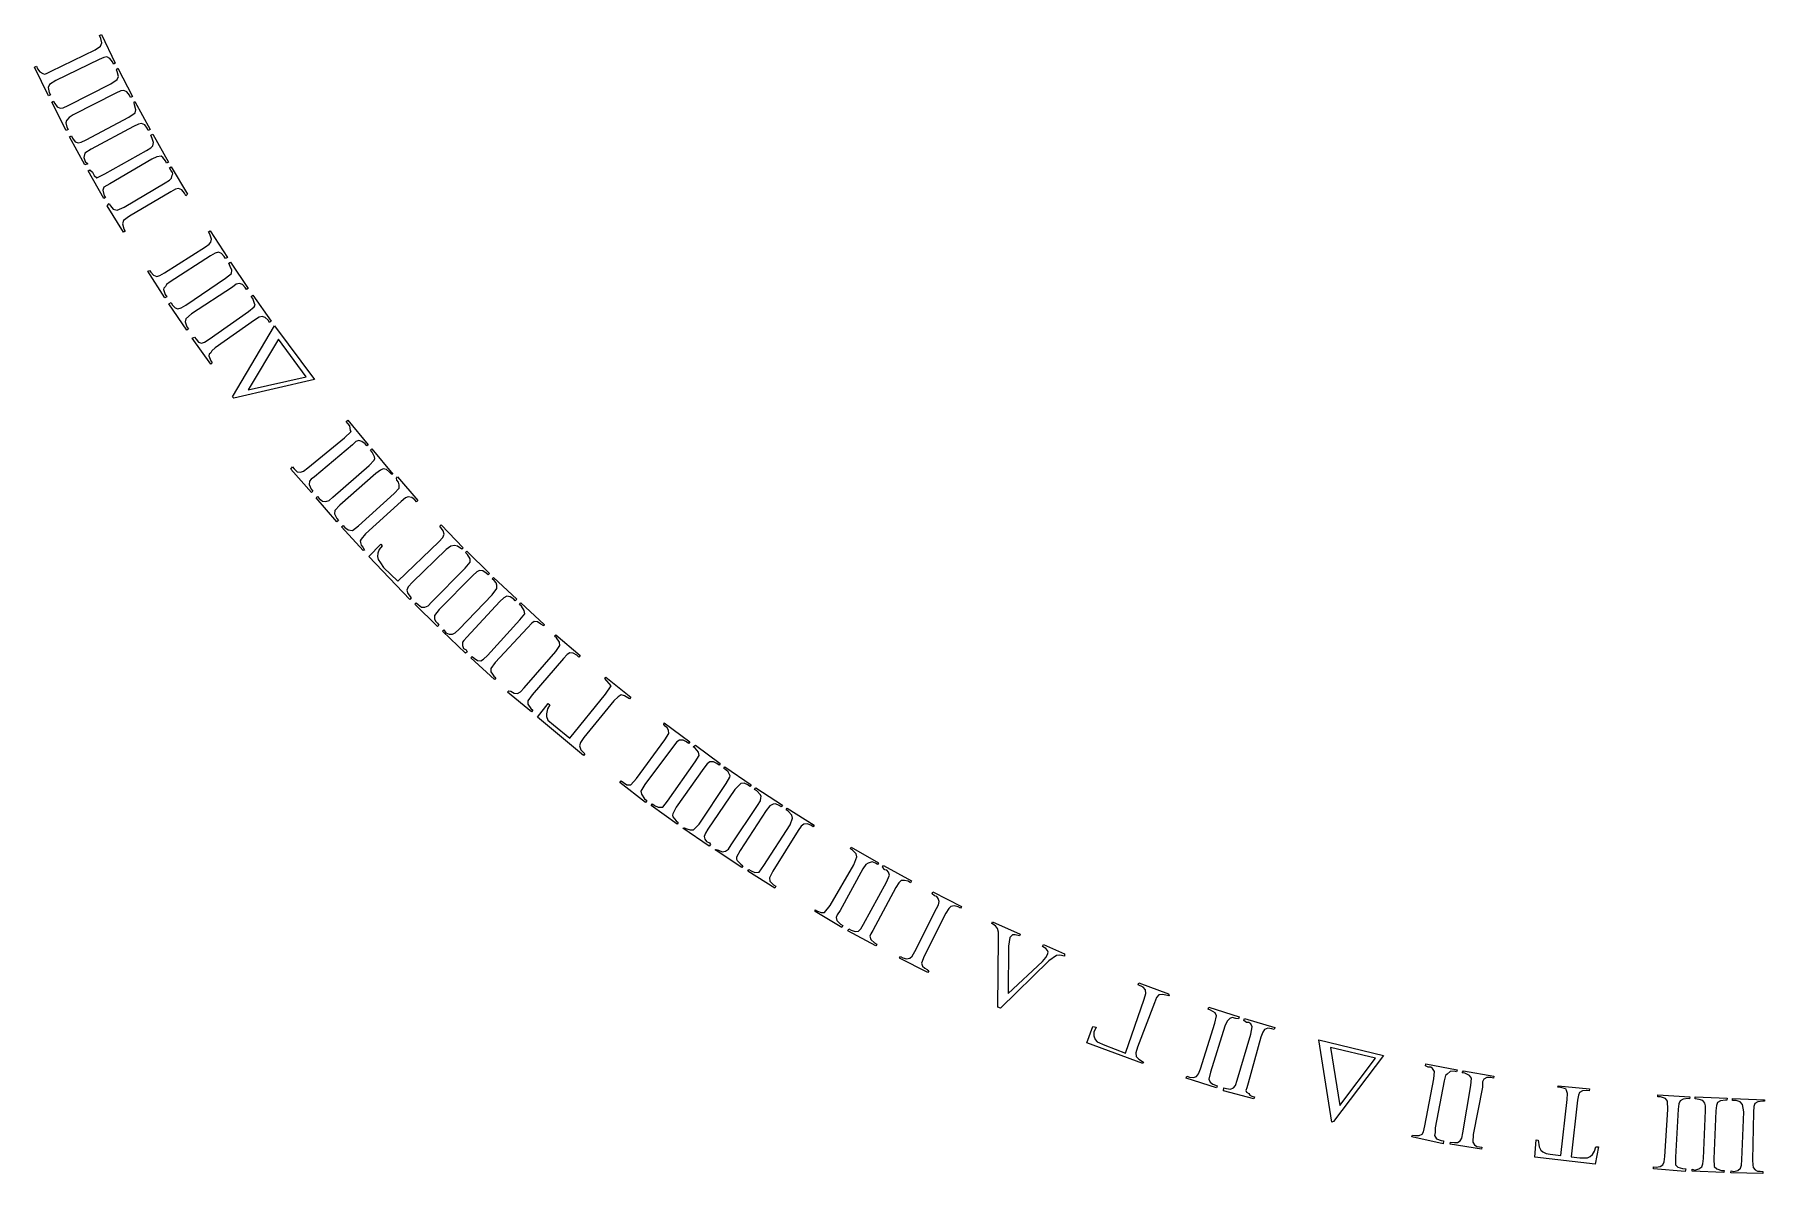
# Model space of a CAD drawing. Extents: x 0 to 660, y 0 to 661.
# Drawn here: x 32.2 to 325.9, y 0.3 to 193.7 of the extents above; entities that cross this region are included whole.
import ezdxf

# ---------------------------------------------------------------- set-up
doc = ezdxf.new("R2010")
doc.units = 0

msp = doc.modelspace()

# ---------------------------------------------------------------- linework, layer by layer
at = {"layer": 'Layer 1'}
for p, q in [((35.0281, 187.51), (42.4973, 191.087)), ((42.4973, 191.087), (43.4332, 191.75)), ((43.2503, 193.545), (43.5596, 193.696)), ((43.4503, 193.033), (43.2503, 193.545)), ((43.4332, 191.75), (43.6213, 192.277)), ((43.6213, 192.277), (43.4503, 193.033)), ((43.5596, 193.696), (45.9313, 188.84)), ((32.2262, 188.16), (32.5355, 188.311)), ((34.5982, 183.304), (32.2262, 188.16)), ((32.5355, 188.311), (32.7355, 187.902)), ((43.1905, 189.482), (35.8118, 185.905)), ((43.996837, 189.786), (43.1905, 189.482)), ((44.5187, 189.91), (43.996837, 189.786)), ((45.027963, 189.645875), (44.5187, 189.91)), ((45.4263, 189.09), (45.027963, 189.645875)), ((45.6223, 188.689), (45.4263, 189.09)), ((45.9313, 188.84), (45.6223, 188.689)), ((46.1539, 187.67), (46.3552, 187.994)), ((46.3552, 187.994), (48.824, 183.187)), ((32.7355, 187.902), (33.130825, 187.352)), ((32.7355, 187.902), (32.7355, 187.902)), ((33.130825, 187.352), (33.6388, 187.09)), ((33.6388, 187.09), (33.935669, 186.998828)), ((33.935669, 186.998828), (34.23445, 187.077625)), ((34.23445, 187.077625), (35.0281, 187.51)), ((34.7284, 185.242), (34.5363, 184.723)), ((35.8118, 185.905), (34.7284, 185.242)), ((37.9497, 181.638), (45.1979, 185.361)), ((45.1979, 185.361), (46.2682, 186.046)), ((46.2573, 187.431), (46.1539, 187.67)), ((46.4454, 186.576), (46.2573, 187.431)), ((46.2682, 186.046), (46.4454, 186.576)), ((34.5363, 184.723), (34.7114, 183.856)), ((34.9072, 183.455), (34.5982, 183.304)), ((34.7114, 183.856), (34.9072, 183.455)), ((35.1353, 182.232), (35.4414, 182.389)), ((37.6041, 177.424), (35.1353, 182.232)), ((35.4414, 182.389), (35.6496, 181.984)), ((46.0139, 183.772), (38.7656, 180.049)), ((46.862825, 184.1455), (46.0139, 183.772)), ((47.3903, 184.228), (46.862825, 184.1455)), ((47.9046, 183.9745), (47.3903, 184.228)), ((48.3139, 183.427), (47.9046, 183.9745)), ((48.5179, 183.029), (48.3139, 183.427)), ((48.824, 183.187), (48.5179, 183.029)), ((49.1198, 182.18), (49.268, 182.343)), ((49.1815, 181.779), (49.1198, 182.18)), ((49.268, 182.343), (51.8329, 177.586)), ((35.6496, 181.984), (36.056013, 181.442)), ((35.6496, 181.984), (35.6496, 181.984)), ((36.056013, 181.442), (36.5693, 181.191)), ((36.5693, 181.191), (37.099937, 181.26675)), ((37.099937, 181.26675), (37.9497, 181.638)), ((38.089875, 179.6315), (37.6957, 179.142)), ((38.7656, 180.049), (38.089875, 179.6315)), ((40.9918, 175.82), (48.252, 179.687)), ((48.252, 179.687), (49.2892, 180.394)), ((49.3865, 180.928), (49.1815, 181.779)), ((49.2892, 180.394), (49.3865, 180.928)), ((37.619838, 179.091875), (37.5139, 178.687)), ((37.5139, 178.687), (37.7063, 177.979)), ((37.9102, 177.581), (37.6041, 177.424)), ((37.6957, 179.142), (37.619838, 179.091875)), ((37.7063, 177.979), (37.9102, 177.581)), ((38.1661, 176.357), (38.4688, 176.52)), ((40.731, 171.6), (38.1661, 176.357)), ((38.4688, 176.52), (38.6852, 176.119)), ((49.0116, 178.115), (41.8396, 174.248)), ((49.852812, 178.505375), (49.0116, 178.115)), ((50.3785, 178.598), (49.852812, 178.505375)), ((50.9192, 178.3555), (50.3785, 178.598)), ((51.3183, 177.816), (50.9192, 178.3555)), ((51.5299, 177.423), (51.3183, 177.816)), ((51.8329, 177.586), (51.5299, 177.423)), ((51.9866, 176.596), (52.2864, 176.765)), ((52.211, 176.071), (51.9866, 176.596)), ((52.2864, 176.765), (54.946, 172.061)), ((38.6852, 176.119), (39.102375, 175.483)), ((38.6852, 176.119), (38.6852, 176.119)), ((39.102375, 175.483), (39.6205, 175.345)), ((39.6205, 175.345), (40.149625, 175.43175)), ((40.149625, 175.43175), (40.9918, 175.82)), ((40.7834, 173.541), (40.6124, 172.808)), ((41.8396, 174.248), (40.7834, 173.541)), ((44.1422, 170.078), (51.2357, 174.004)), ((51.2357, 174.004), (51.966588, 174.495)), ((51.966588, 174.495), (52.2774, 174.815)), ((52.4332, 175.352), (52.211, 176.071)), ((52.2774, 174.815), (52.4332, 175.352)), ((40.6124, 172.808), (40.822, 172.156)), ((41.2458, 171.763), (40.731, 171.6)), ((40.822, 172.156), (41.2458, 171.763)), ((41.3062, 170.558), (41.6059, 170.727)), ((43.966, 165.853), (41.3062, 170.558)), ((41.6059, 170.727), (42.0661, 170.331)), ((52.1144, 172.533), (45.0212, 168.363)), ((52.976575, 172.94), (52.1144, 172.533)), ((53.7024, 173.044), (52.976575, 172.94)), ((54.024412, 172.810875), (53.7024, 173.044)), ((54.4266, 172.28), (54.024412, 172.810875)), ((54.6464, 171.891), (54.4266, 172.28)), ((54.946, 172.061), (54.6464, 171.891)), ((55.1235, 171.067), (55.4196, 171.242)), ((55.3558, 170.674), (55.1235, 171.067)), ((55.612313, 170.271375), (55.3558, 170.674)), ((55.4196, 171.242), (58.1731, 166.592)), ((42.0661, 170.331), (42.337412, 169.778125)), ((42.0661, 170.331), (42.0661, 170.331)), ((42.337412, 169.778125), (42.781, 169.358)), ((42.781, 169.358), (44.1422, 170.078)), ((43.9795, 167.795), (43.8189, 167.266)), ((45.0212, 168.363), (43.9795, 167.795)), ((47.4112, 164.392), (54.4229, 168.544)), ((54.4229, 168.544), (55.148925, 168.975)), ((55.148925, 168.975), (55.4497, 169.292)), ((56.157475, 167.430875), (55.3328, 167.007)), ((55.4497, 169.292), (55.595, 169.832)), ((55.595, 169.832), (55.669014, 170.056234)), ((55.669014, 170.056234), (55.612313, 170.271375)), ((56.679, 167.545), (56.157475, 167.430875)), ((57.2079, 167.322875), (56.679, 167.545)), ((43.8189, 167.266), (44.0459, 166.297)), ((44.2655, 166.023), (43.966, 165.853)), ((44.0459, 166.297), (44.2655, 166.023)), ((44.5661, 164.633), (44.8624, 164.991)), ((47.3193, 160.166), (44.5661, 164.633)), ((44.8624, 164.991), (45.0945, 164.599)), ((45.0945, 164.599), (45.558288, 164.082875)), ((45.0945, 164.599), (45.0945, 164.599)), ((55.3328, 167.007), (48.3211, 162.856)), ((57.6495, 166.8), (57.2079, 167.322875)), ((57.8767, 166.347), (57.6495, 166.8)), ((58.1731, 166.592), (57.8767, 166.347)), ((45.558288, 164.082875), (46.265, 163.863)), ((46.265, 163.863), (47.4112, 164.392)), ((47.2942, 162.107), (47.1442, 161.575)), ((47.1442, 161.575), (47.3881, 160.725)), ((48.3211, 162.856), (47.2942, 162.107)), ((47.6157, 160.341), (47.3193, 160.166)), ((47.3881, 160.725), (47.6157, 160.341)), ((61.728, 160.199), (62.0169, 160.386)), ((61.9757, 159.816), (61.728, 160.199)), ((62.2484, 158.984), (61.9757, 159.816)), ((62.0169, 160.386), (64.9541, 155.849)), ((62.1249, 158.439), (62.2484, 158.984)), ((54.2887, 153.221), (61.2192, 157.65)), ((62.0992, 156.151), (55.2595, 151.722)), ((61.2192, 157.65), (61.848375, 158.1075)), ((61.848375, 158.1075), (62.1249, 158.439)), ((62.90655, 156.607), (62.0992, 156.151)), ((63.4232, 156.742), (62.90655, 156.607)), ((63.96035, 156.541), (63.4232, 156.742)), ((64.4225, 156.037), (63.96035, 156.541)), ((64.6651, 155.662), (64.4225, 156.037)), ((64.9541, 155.849), (64.6651, 155.662)), ((51.4291, 153.531), (51.718, 153.66)), ((54.3663, 148.994), (51.4291, 153.531)), ((51.718, 153.66), (51.9657, 153.335)), ((51.9657, 153.335), (52.424075, 152.836875)), ((51.9657, 153.335), (51.9657, 153.335)), ((52.424075, 152.836875), (52.96, 152.638)), ((52.96, 152.638), (53.480275, 152.767125)), ((53.480275, 152.767125), (54.2887, 153.221)), ((64.6371, 152.315), (65.6695, 153.124)), ((65.1853, 154.876), (65.4705, 155.068)), ((65.4406, 154.322), (65.1853, 154.876)), ((65.7298, 153.672), (65.4406, 154.322)), ((65.4705, 155.068), (68.4974, 150.591)), ((65.6695, 153.124), (65.7298, 153.672)), ((54.185225, 150.6405), (54.1347, 150.396)), ((54.1347, 150.396), (54.4123, 149.556)), ((54.475, 150.933), (54.185225, 150.6405)), ((54.634675, 151.2645), (54.475, 150.933)), ((55.2595, 151.722), (54.634675, 151.2645)), ((57.8868, 147.752), (64.6371, 152.315)), ((65.823, 150.836), (58.8869, 146.272)), ((66.469237, 151.308), (65.823, 150.836)), ((67.0347, 151.453), (66.469237, 151.308)), ((67.5008, 151.263125), (67.0347, 151.453)), ((67.9621, 150.768), (67.5008, 151.263125)), ((68.2121, 150.399), (67.9621, 150.768)), ((68.4974, 150.591), (68.2121, 150.399)), ((54.6549, 149.181), (54.3663, 148.994)), ((54.4123, 149.556), (54.6549, 149.181)), ((55.0214, 148.004), (55.3852, 148.197)), ((58.0482, 143.527), (55.0214, 148.004)), ((55.3852, 148.197), (55.5616, 147.819)), ((55.5616, 147.819), (56.10765, 147.330125)), ((55.5616, 147.819), (55.5616, 147.819)), ((56.10765, 147.330125), (56.5697, 147.142)), ((56.5697, 147.142), (57.087475, 147.28125)), ((57.087475, 147.28125), (57.8868, 147.752)), ((68.5201, 146.669), (69.4829, 147.498)), ((69.0136, 149.24), (69.2946, 149.439)), ((69.2768, 148.868), (69.0136, 149.24)), ((69.5837, 148.048), (69.2768, 148.868)), ((69.2946, 149.439), (72.4166, 145.028)), ((69.4829, 147.498), (69.6503, 147.731)), ((69.6503, 147.731), (69.5837, 148.048)), ((57.9066, 145.463), (57.7889, 144.923)), ((57.7889, 144.923), (58.0834, 144.089)), ((58.8869, 146.272), (57.9066, 145.463)), ((58.0834, 144.089), (58.3334, 143.72)), ((61.869, 141.962), (68.5201, 146.669)), ((69.5517, 145.211), (62.9006, 140.504)), ((65.8428, 132.211), (72.9418, 144.235)), ((70.339562, 145.7), (69.5517, 145.211)), ((70.85, 145.856), (70.339562, 145.7)), ((71.395088, 145.6775), (70.85, 145.856)), ((71.8777, 145.193), (71.395088, 145.6775)), ((72.1356, 144.829), (71.8777, 145.193)), ((72.4166, 145.028), (72.1356, 144.829)), ((72.9418, 144.235), (79.7424, 135.14)), ((58.3334, 143.72), (58.0482, 143.527)), ((58.9988, 142.152), (59.3989, 142.351)), ((62.1209, 137.741), (58.9988, 142.152)), ((59.3989, 142.351), (59.6502, 141.979)), ((59.6502, 141.979), (60.035125, 141.500375)), ((59.6502, 141.979), (59.6502, 141.979)), ((60.035125, 141.500375), (60.5654, 141.324)), ((60.5654, 141.324), (61.079988, 141.474625)), ((61.079988, 141.474625), (61.869, 141.962)), ((73.6467, 141.983), (68.5087, 133.402)), ((78.3613, 135.582), (73.6467, 141.983)), ((61.871962, 139.433375), (61.8317, 139.132)), ((61.8317, 139.132), (62.1439, 138.304)), ((62.1664, 139.674), (61.871962, 139.433375)), ((62.1439, 138.304), (62.4019, 137.94)), ((62.297587, 140.019625), (62.1664, 139.674)), ((62.9006, 140.504), (62.297587, 140.019625)), ((62.4019, 137.94), (62.1209, 137.741)), ((79.7424, 135.14), (66.033, 131.959)), ((68.5087, 133.402), (78.3613, 135.582)), ((78.3613, 135.582), (78.3613, 135.582)), ((79.7424, 135.14), (79.7424, 135.14)), ((66.033, 131.959), (65.8428, 132.211)), ((84.8579, 125.226), (85.9551, 126.302)), ((85.1351, 127.998), (85.3984, 128.22)), ((85.4286, 127.65), (85.1351, 127.998)), ((85.3984, 128.22), (88.8777, 124.03)), ((85.7337, 127.281), (85.4286, 127.65)), ((85.8027, 126.858), (85.7337, 127.281)), ((85.84665, 126.4735), (85.8027, 126.858)), ((85.9551, 126.302), (85.84665, 126.4735)), ((78.623, 120.149), (84.8579, 125.226)), ((86.172, 124.028), (79.7726, 118.632)), ((86.772388, 124.581375), (86.172, 124.028)), ((87.2476, 124.78), (86.772388, 124.581375)), ((87.805537, 124.59225), (87.2476, 124.78)), ((88.3268, 124.205), (87.805537, 124.59225)), ((88.6144, 123.863), (88.3268, 124.205)), ((88.8777, 124.03), (88.6144, 123.863)), ((89.2343, 123.141), (89.4931, 123.368)), ((89.4931, 123.368), (93.0538, 119.069)), ((82.8793, 115.163), (89.0089, 120.532)), ((89.0089, 120.532), (89.881, 121.457)), ((89.5346, 122.798), (89.2343, 123.141)), ((89.9244, 122.014), (89.5346, 122.798)), ((89.881, 121.457), (89.992363, 121.707375)), ((89.992363, 121.707375), (89.9244, 122.014)), ((75.7469, 119.9), (76.0102, 120.321)), ((79.2262, 115.964), (75.7469, 119.9)), ((76.0102, 120.321), (76.3036, 119.972)), ((76.3036, 119.972), (76.820575, 119.48675)), ((76.3036, 119.972), (76.3036, 119.972)), ((76.820575, 119.48675), (77.377, 119.405)), ((77.377, 119.405), (77.877338, 119.59775)), ((77.877338, 119.59775), (78.623, 120.149)), ((78.8825, 117.875), (78.8219, 117.326)), ((79.183588, 118.228375), (78.8825, 117.875)), ((79.7726, 118.632), (79.183588, 118.228375)), ((90.1858, 119.189), (84.0562, 113.82)), ((90.928588, 119.756625), (90.1858, 119.189)), ((91.4103, 119.965), (90.928588, 119.756625)), ((91.970863, 119.843625), (91.4103, 119.965)), ((92.5009, 119.411), (91.970863, 119.843625)), ((92.7951, 119.076), (92.5009, 119.411)), ((93.0538, 119.069), (92.7951, 119.076)), ((93.6518, 118.373), (93.8132, 118.605)), ((93.7301, 118.036), (93.6518, 118.373)), ((93.994412, 117.676875), (93.7301, 118.036)), ((93.8132, 118.605), (97.3184, 114.611)), ((94.1355, 117.26), (93.994412, 117.676875)), ((78.8219, 117.326), (79.2021, 116.528)), ((79.2021, 116.528), (79.4895, 116.186)), ((79.4895, 116.186), (79.2262, 115.964)), ((80.0049, 115.057), (80.2639, 115.284)), ((83.5659, 110.992), (80.0049, 115.057)), ((80.2639, 115.284), (80.5642, 114.941)), ((80.5642, 114.941), (81.0898, 114.47375)), ((80.5642, 114.941), (80.5642, 114.941)), ((81.6487, 114.395), (82.2298, 114.5975)), ((82.2298, 114.5975), (82.8793, 115.163)), ((87.228, 110.271), (93.2496, 115.76)), ((93.2496, 115.76), (94.1032, 116.702)), ((94.1032, 116.702), (94.1355, 117.26)), ((95.174475, 115.022625), (94.453, 114.44)), ((95.6618, 115.24), (95.174475, 115.022625)), ((96.283613, 115.091125), (95.6618, 115.24)), ((96.7633, 114.709), (96.283613, 115.091125)), ((97.0641, 114.379), (96.7633, 114.709)), ((97.3184, 114.611), (97.0641, 114.379)), ((81.0898, 114.47375), (81.6487, 114.395)), ((83.1841, 112.896), (83.1346, 112.345)), ((83.1346, 112.345), (83.5304, 111.554)), ((84.0562, 113.82), (83.1841, 112.896)), ((94.453, 114.44), (88.431, 108.951)), ((83.5304, 111.554), (83.8247, 111.218)), ((83.8247, 111.218), (83.5659, 110.992)), ((84.3562, 110.107), (84.6105, 110.339)), ((87.9971, 106.113), (84.3562, 110.107)), ((84.6105, 110.339), (84.9176, 110.002)), ((84.9176, 110.002), (85.4777, 109.58575)), ((84.9176, 110.002), (84.9176, 110.002)), ((85.4777, 109.58575), (86.2223, 109.477)), ((86.2223, 109.477), (87.228, 110.271)), ((88.431, 108.951), (87.6563, 108.009)), ((101.01, 110.216), (101.258, 110.454)), ((101.5895, 109.452375), (101.01, 110.216)), ((101.258, 110.454), (105.012, 106.554)), ((101.53175, 108.325125), (101.77, 108.889)), ((101.77, 108.889), (101.5895, 109.452375)), ((87.6563, 108.009), (87.5233, 107.720375)), ((87.5233, 107.720375), (87.5391, 107.458)), ((87.5391, 107.458), (87.697338, 106.986625)), ((87.697338, 106.986625), (87.9506, 106.675)), ((87.9506, 106.675), (88.2514, 106.178)), ((88.2514, 106.178), (87.9971, 106.113)), ((88.9634, 105.098), (90.9983, 107.176)), ((90.749263, 106.274625), (90.4824, 105.647)), ((91.2499, 106.915), (90.749263, 106.274625)), ((90.9983, 107.176), (91.2499, 106.915)), ((91.2499, 106.915), (91.2499, 106.915)), ((93.9177, 100.884), (100.854, 107.561)), ((102.092, 106.274), (96.3823, 100.713)), ((100.854, 107.561), (101.53175, 108.325125)), ((102.8885, 106.83225), (102.092, 106.274)), ((103.505, 106.948), (102.8885, 106.83225)), ((104.0235, 106.8295), (103.505, 106.948)), ((104.764, 106.315), (104.0235, 106.8295)), ((105.012, 106.554), (104.764, 106.315)), ((105.382, 105.739), (105.623, 105.984)), ((105.706, 105.419), (105.382, 105.739)), ((105.623, 105.984), (109.475, 102.194)), ((95.9248, 97.8067), (88.9634, 105.098)), ((90.4824, 105.647), (90.43035, 105.065625)), ((90.43035, 105.065625), (90.5736, 104.566)), ((90.5736, 104.566), (90.970187, 104.0275)), ((90.970187, 104.0275), (91.4663, 103.228)), ((91.4663, 103.228), (93.9177, 100.884)), ((99.6361, 97.3117), (105.35, 103.121)), ((105.35, 103.121), (106.151, 104.107)), ((106.153, 104.666), (105.706, 105.419)), ((106.151, 104.107), (106.153, 104.666)), ((95.646637, 99.94835), (95.4023, 99.3823)), ((96.3823, 100.713), (95.646637, 99.94835)), ((106.624, 101.868), (100.909, 96.0592)), ((107.312375, 102.48875), (106.624, 101.868)), ((107.787, 102.733), (107.312375, 102.48875)), ((108.35525, 102.6535), (107.787, 102.733)), ((108.916, 102.262), (108.35525, 102.6535)), ((109.234, 101.949), (108.916, 102.262)), ((109.475, 102.194), (109.234, 101.949)), ((109.911, 101.295), (110.148, 101.545)), ((110.243, 100.982), (109.911, 101.295)), ((110.148, 101.545), (114.075, 97.8327)), ((110.5785, 100.598125), (110.243, 100.982)), ((110.704, 100.239), (110.5785, 100.598125)), ((110.713, 99.6795), (110.704, 100.239)), ((95.4023, 99.3823), (95.5871, 98.814763)), ((95.5871, 98.814763), (96.1727, 98.0454)), ((96.1727, 98.0454), (95.9248, 97.8067)), ((96.7776, 96.9923), (97.0189, 97.2376)), ((100.63, 93.2022), (96.7776, 96.9923)), ((97.0189, 97.2376), (97.3438, 96.918)), ((97.3438, 96.918), (97.89945, 96.473112)), ((97.3438, 96.918), (97.3438, 96.918)), ((99.033112, 96.6928), (99.6361, 97.3117)), ((104.334, 92.7561), (109.932, 98.5558)), ((111.23, 97.4501), (105.632, 91.3697)), ((109.932, 98.5558), (110.713, 99.6795)), ((111.9065, 98.084337), (111.23, 97.4501)), ((112.376, 98.3378), (111.9065, 98.084337)), ((112.954625, 98.261063), (112.376, 98.3378)), ((113.585, 97.8202), (112.954625, 98.261063)), ((113.838, 97.5826), (113.585, 97.8202)), ((114.075, 97.8327), (113.838, 97.5826)), ((114.535, 96.9373), (114.766, 97.1921)), ((114.872, 96.6307), (114.535, 96.9373)), ((114.766, 97.1921), (118.766, 93.5578)), ((97.89945, 96.473112), (98.4656, 96.4537)), ((98.4656, 96.4537), (99.033112, 96.6928)), ((100.108, 95.0725), (100.1, 94.5201)), ((100.1, 94.5201), (100.293875, 94.107062)), ((100.909, 96.0592), (100.108, 95.0725)), ((100.293875, 94.107062), (100.658, 93.7607)), ((109.128, 88.2889), (114.607, 94.3201)), ((114.607, 94.3201), (115.461, 95.3376)), ((115.348, 95.8964), (114.872, 96.6307)), ((115.461, 95.3376), (115.348, 95.8964)), ((117.058, 94.0293), (116.66525, 93.74935)), ((117.628375, 93.9726), (117.058, 94.0293)), ((100.871, 93.4477), (100.63, 93.2022)), ((100.658, 93.7607), (100.871, 93.4477)), ((101.483, 92.3799), (101.719, 92.6302)), ((105.41, 88.6672), (101.483, 92.3799)), ((101.719, 92.6302), (102.05, 92.1026)), ((102.05, 92.1026), (102.61325, 91.914375)), ((102.05, 92.1026), (102.05, 92.1026)), ((102.61325, 91.914375), (103.181, 91.8748)), ((103.181, 91.8748), (103.65625, 92.12345)), ((103.65625, 92.12345), (104.334, 92.7561)), ((105.632, 91.3697), (105.107625, 90.834613)), ((115.929, 92.981), (110.45, 87.0879)), ((116.66525, 93.74935), (115.929, 92.981)), ((118.204, 93.6036), (117.628375, 93.9726)), ((118.692, 93.3033), (118.204, 93.6036)), ((118.766, 93.5578), (118.692, 93.3033)), ((120.512, 91.5515), (120.737, 91.8121)), ((120.857, 91.2535), (120.512, 91.5515)), ((120.737, 91.8121), (124.827, 88.2796)), ((121.352, 90.5315), (120.857, 91.2535)), ((105.107625, 90.834613), (104.851, 90.5267)), ((104.851, 90.5267), (104.853, 89.9743)), ((104.853, 89.9743), (105.062, 89.450713)), ((105.062, 89.450713), (105.481, 89.2242)), ((105.646, 88.9173), (105.41, 88.6672)), ((105.481, 89.2242), (105.646, 88.9173)), ((106.285, 87.8563), (106.516, 88.1111)), ((106.516, 88.1111), (106.853, 87.8044)), ((108.463, 87.643012), (109.128, 88.2889)), ((115.325, 82.77), (120.729, 88.9369)), ((120.729, 88.9369), (121.386, 89.9735)), ((121.386, 89.9735), (121.352, 90.5315)), ((122.649375, 88.433675), (122.002, 87.7695)), ((123.107, 88.7077), (122.649375, 88.433675)), ((123.6795, 88.665587), (123.107, 88.7077)), ((124.264, 88.3111), (123.6795, 88.665587)), ((124.602, 88.0193), (124.264, 88.3111)), ((124.827, 88.2796), (124.602, 88.0193)), ((110.285, 84.2223), (106.285, 87.8563)), ((106.853, 87.8044), (107.42375, 87.4401)), ((106.853, 87.8044), (106.853, 87.8044)), ((107.42375, 87.4401), (107.993, 87.3851)), ((107.993, 87.3851), (108.463, 87.643012)), ((110.45, 87.0879), (109.689, 86.0704)), ((109.689, 86.0704), (109.702, 85.5179)), ((109.702, 85.5179), (109.978125, 85.112475)), ((122.002, 87.7695), (116.677, 81.6026)), ((109.978125, 85.112475), (110.186, 84.7771)), ((110.186, 84.7771), (110.516, 84.477)), ((110.516, 84.477), (110.285, 84.2223)), ((112.493, 82.0775), (112.768, 82.3024)), ((112.768, 82.3024), (113.063, 82.2284)), ((114.725125, 82.107412), (115.325, 82.77)), ((129.019, 84.3519), (129.237, 84.6183)), ((130.133, 83.125), (129.019, 84.3519)), ((129.18, 81.6973), (130.133, 83.125)), ((129.237, 84.6183), (133.429, 81.1928)), ((116.583, 78.7335), (112.493, 82.0775)), ((113.063, 82.2284), (113.6425, 81.878388)), ((113.063, 82.2284), (113.063, 82.2284)), ((113.6425, 81.878388), (114.213, 81.8376)), ((114.213, 81.8376), (114.725125, 82.107412)), ((116.677, 81.6026), (115.941, 80.5662)), ((115.941, 80.5662), (115.968, 80.0141)), ((115.968, 80.0141), (116.47, 79.2859)), ((117.611, 77.8299), (119.441, 80.1424)), ((119.722, 79.913), (119.301, 79.195525)), ((119.441, 80.1424), (119.722, 79.913)), ((119.722, 79.913), (119.722, 79.913)), ((123.089, 74.2427), (129.18, 81.6973)), ((130.563, 80.5673), (125.49, 74.3586)), ((131.30125, 81.246588), (130.563, 80.5673)), ((131.816, 81.5859), (131.30125, 81.246588)), ((132.3965, 81.447612), (131.816, 81.5859)), ((133.211, 80.9263), (132.3965, 81.447612)), ((133.429, 81.1928), (133.211, 80.9263)), ((116.47, 79.2859), (116.808, 78.9941)), ((116.808, 78.9941), (116.583, 78.7335)), ((125.448, 71.3117), (117.611, 77.8299)), ((119.301, 79.195525), (119.111, 78.384)), ((119.111, 78.384), (119.1315, 77.917075)), ((119.1315, 77.917075), (119.356, 77.2886)), ((119.356, 77.2886), (120.351, 76.4792)), ((120.351, 76.4792), (123.089, 74.2427)), ((139.038, 76.5554), (139.124, 76.8317)), ((139.285, 76.2837), (139.038, 76.5554)), ((139.124, 76.8317), (143.465, 73.613)), ((124.908125, 73.518425), (124.741, 72.9283)), ((125.49, 74.3586), (124.908125, 73.518425)), ((134.399, 67.4125), (139.252, 73.9583)), ((139.252, 73.9583), (139.908, 75.0465)), ((139.6245, 75.979875), (139.285, 76.2837)), ((139.832, 75.6003), (139.6245, 75.979875)), ((139.908, 75.0465), (139.832, 75.6003)), ((141.282375, 73.604825), (140.686, 72.8944)), ((141.719, 73.9122), (141.282375, 73.604825)), ((142.32025, 73.912663), (141.719, 73.9122)), ((142.902, 73.6027), (142.32025, 73.912663)), ((143.261, 73.3368), (142.902, 73.6027)), ((143.465, 73.613), (143.261, 73.3368)), ((124.741, 72.9283), (124.99225, 72.286037)), ((124.99225, 72.286037), (125.665, 71.5948)), ((125.665, 71.5948), (125.448, 71.3117)), ((140.686, 72.8944), (135.833, 66.3489)), ((144.022, 72.7838), (144.433, 73.0643)), ((144.393, 72.5197), (144.022, 72.7838)), ((144.954, 71.8474), (144.393, 72.5197)), ((144.406, 70.1938), (145.04, 71.295)), ((144.433, 73.0643), (148.626, 69.9329)), ((145.04, 71.295), (144.954, 71.8474)), ((139.684, 63.553), (144.406, 70.1938)), ((145.861, 69.159), (141.14, 62.518)), ((146.443125, 69.88105), (145.861, 69.159)), ((146.873, 70.1972), (146.443125, 69.88105)), ((147.466375, 70.208862), (146.873, 70.1972)), ((148.062, 69.911), (147.466375, 70.208862)), ((148.426, 69.6522), (148.062, 69.911)), ((148.626, 69.9329), (148.426, 69.6522)), ((149.22, 69.0997), (149.414, 69.3842)), ((149.597, 68.8431), (149.22, 69.0997)), ((149.414, 69.3842), (153.88, 66.3412)), ((149.97775, 68.552025), (149.597, 68.8431)), ((149.656, 66.5179), (150.268, 67.6313)), ((150.171, 68.1819), (149.97775, 68.552025)), ((150.3425, 67.8199), (150.171, 68.1819)), ((150.268, 67.6313), (150.3425, 67.8199)), ((131.612, 66.6994), (131.817, 66.9759)), ((135.954, 63.2974), (131.612, 66.6994)), ((131.817, 66.9759), (132.183, 66.7045)), ((132.183, 66.7045), (132.797625, 66.339225)), ((132.183, 66.7045), (132.183, 66.7045)), ((132.797625, 66.339225), (133.44, 66.2978)), ((133.44, 66.2978), (134.399, 67.4125)), ((135.833, 66.3489), (135.177, 65.2606)), ((135.177, 65.2606), (135.245, 64.7122)), ((135.245, 64.7122), (135.8, 63.9589)), ((145.068, 59.6647), (149.656, 66.5179)), ((151.132, 65.5123), (146.544, 58.7784)), ((152.123, 66.5703), (151.132, 65.5123)), ((152.696, 66.593738), (152.123, 66.5703)), ((153.317, 66.3081), (152.696, 66.593738)), ((153.686, 66.0568), (153.317, 66.3081)), ((153.88, 66.3412), (153.686, 66.0568)), ((154.476, 65.53), (154.664, 65.8181)), ((154.858, 65.2808), (154.476, 65.53)), ((154.664, 65.8181), (159.19, 62.8651)), ((155.445, 64.6312), (154.858, 65.2808)), ((155.59025, 64.3427), (155.445, 64.6312)), ((135.8, 63.9589), (136.159, 63.6811)), ((136.159, 63.6811), (135.954, 63.2974)), ((136.912, 62.7847), (137.112, 63.0651)), ((141.317, 59.6531), (136.912, 62.7847)), ((137.112, 63.0651), (137.483, 62.8011)), ((137.483, 62.8011), (138.119375, 62.507112)), ((137.483, 62.8011), (137.483, 62.8011)), ((138.119375, 62.507112), (138.872, 62.5204)), ((138.872, 62.5204), (139.684, 63.553)), ((141.14, 62.518), (140.61, 61.417)), ((150.511, 56.1331), (154.964, 62.8265)), ((156.459, 61.9814), (152.007, 55.1573)), ((154.964, 62.8265), (155.461125, 63.594175)), ((155.461125, 63.594175), (155.554, 64.083)), ((155.554, 64.083), (155.59025, 64.3427)), ((157.038125, 62.726125), (156.459, 61.9814)), ((157.639, 63.0591), (157.038125, 62.726125)), ((158.02775, 63.093875), (157.639, 63.0591)), ((158.628, 62.8207), (158.02775, 63.093875)), ((159.002, 62.5767), (158.628, 62.8207)), ((159.19, 62.8651), (159.002, 62.5767)), ((159.801, 62.0671), (159.983, 62.359)), ((160.187, 61.8258), (159.801, 62.0671)), ((159.983, 62.359), (164.567, 59.497)), ((160.787, 61.1882), (160.187, 61.8258)), ((140.61, 61.417), (140.508875, 61.1586)), ((140.508875, 61.1586), (140.584, 60.8702)), ((140.584, 60.8702), (141.152, 60.1923)), ((141.152, 60.1923), (141.516, 59.9335)), ((141.516, 59.9335), (141.317, 59.6531)), ((142.312, 58.9601), (142.506, 59.035)), ((146.778, 55.9174), (142.312, 58.9601)), ((142.506, 59.035), (142.952, 58.8524)), ((142.952, 58.8524), (143.50675, 58.680875)), ((142.952, 58.8524), (142.952, 58.8524)), ((144.069, 58.6619), (145.068, 59.6647)), ((146.544, 58.7784), (146.121, 58.0865)), ((156.024, 52.5932), (160.523, 59.5049)), ((160.523, 59.5049), (160.907, 60.6418)), ((160.907, 60.6418), (160.787, 61.1882)), ((162.39175, 59.314425), (161.854, 58.559)), ((162.802, 59.6557), (162.39175, 59.314425)), ((163.373625, 59.674288), (162.802, 59.6557)), ((164.006, 59.4414), (163.373625, 59.674288)), ((164.385, 59.2049), (164.006, 59.4414)), ((164.567, 59.497), (164.385, 59.2049)), ((143.50675, 58.680875), (144.069, 58.6619)), ((146.121, 58.0865), (145.932, 57.5242)), ((145.932, 57.5242), (146.022, 57.1194)), ((146.022, 57.1194), (146.30025, 56.6963)), ((146.30025, 56.6963), (146.82, 56.4532)), ((146.972, 56.2019), (146.778, 55.9174)), ((146.82, 56.4532), (146.972, 56.2019)), ((150.016, 55.389862), (150.511, 56.1331)), ((161.854, 58.559), (157.539, 51.6473)), ((147.772, 55.2546), (147.96, 55.3573)), ((152.298, 52.3016), (147.772, 55.2546)), ((147.96, 55.3573), (148.342, 55.2462)), ((148.342, 55.2462), (148.963, 54.944537)), ((148.342, 55.2462), (148.342, 55.2462)), ((148.963, 54.944537), (149.533, 55.0604)), ((149.533, 55.0604), (150.016, 55.389862)), ((152.007, 55.1573), (151.417, 54.0317)), ((151.417, 54.0317), (151.417125, 53.689087)), ((151.417125, 53.689087), (151.517, 53.4883)), ((151.517, 53.4883), (152.112, 52.8337)), ((170.765, 55.4547), (170.837, 55.7539)), ((171.063, 55.229), (170.765, 55.4547)), ((170.837, 55.7539), (175.532, 53.0774)), ((171.688, 54.6159), (171.063, 55.229)), ((171.307, 52.7326), (171.829, 54.0749)), ((171.829, 54.0749), (171.688, 54.6159)), ((173.762, 53.0131), (173.366, 52.789)), ((174.406625, 53.215412), (173.762, 53.0131)), ((174.974, 52.9996), (174.406625, 53.215412)), ((175.362, 52.7784), (174.974, 52.9996)), ((175.532, 53.0774), (175.362, 52.7784)), ((152.112, 52.8337), (152.486, 52.5898)), ((152.486, 52.5898), (152.298, 52.3016)), ((153.303, 51.66), (153.485, 51.9521)), ((157.887, 48.798), (153.303, 51.66)), ((153.485, 51.9521), (153.872, 51.7106)), ((153.872, 51.7106), (154.523125, 51.453812)), ((153.872, 51.7106), (153.872, 51.7106)), ((154.523125, 51.453812), (155.268, 51.5013)), ((155.268, 51.5013), (156.024, 52.5932)), ((157.539, 51.6473), (156.971, 50.5101)), ((156.971, 50.5101), (157.083, 49.9688)), ((157.083, 49.9688), (157.69, 49.3264)), ((167.272, 45.8371), (171.307, 52.7326)), ((172.859, 52.0315), (169, 44.9528)), ((173.366, 52.789), (172.859, 52.0315)), ((176.186, 52.3191), (176.351, 52.6215)), ((176.587, 51.8966), (176.186, 52.3191)), ((176.351, 52.6215), (181.098, 50.0395)), ((176.94225, 51.819063), (176.587, 51.8966)), ((176.877, 49.7939), (177.376, 50.9628)), ((177.224, 51.501), (176.94225, 51.819063)), ((177.376, 50.9628), (177.224, 51.501)), ((179.327, 50.0924), (178.937875, 49.655925)), ((179.89475, 50.086862), (179.327, 50.0924)), ((180.542, 49.9506), (179.89475, 50.086862)), ((180.934, 49.6873), (180.542, 49.9506)), ((181.098, 50.0395), (180.934, 49.6873)), ((157.69, 49.3264), (158.069, 49.0899)), ((158.069, 49.0899), (157.887, 48.798)), ((172.985, 42.6356), (176.877, 49.7939)), ((178.446, 48.8644), (174.553, 41.5752)), ((178.937875, 49.655925), (178.446, 48.8644)), ((184.593, 47.8177), (184.748, 48.1249)), ((185, 47.486), (184.593, 47.8177)), ((184.748, 48.1249), (189.571, 45.6871)), ((185.399, 47.3505), (185, 47.486)), ((185.654, 47.0311), (185.399, 47.3505)), ((185.822, 46.498), (185.654, 47.0311)), ((164.772, 44.7959), (164.761, 45.0949)), ((164.761, 45.0949), (165.157, 44.8692)), ((169.286, 42.1197), (164.772, 44.7959)), ((165.157, 44.8692), (165.793125, 44.628863)), ((165.157, 44.8692), (165.157, 44.8692)), ((165.793125, 44.628863), (166.361, 44.6364)), ((166.361, 44.6364), (167.272, 45.8371)), ((168.478125, 44.246875), (168.302, 43.7937)), ((169, 44.9528), (168.478125, 44.246875)), ((181.684, 38.0422), (185.36, 45.3143)), ((186.954, 44.5089), (183.278, 37.2365)), ((185.36, 45.3143), (185.6915, 45.95565)), ((185.6915, 45.95565), (185.822, 46.498)), ((187.421125, 45.30965), (186.954, 44.5089)), ((187.799, 45.6865), (187.421125, 45.30965)), ((188.36425, 45.783888), (187.799, 45.6865)), ((189.018, 45.5812), (188.36425, 45.783888)), ((189.416, 45.3799), (189.018, 45.5812)), ((189.571, 45.6871), (189.416, 45.3799)), ((168.302, 43.7937), (168.435, 43.2574)), ((168.435, 43.2574), (169.068, 42.6396)), ((169.068, 42.6396), (169.456, 42.4187)), ((169.456, 42.4187), (169.286, 42.1197)), ((170.325, 41.541), (170.489, 41.8435)), ((175.072, 38.959), (170.325, 41.541)), ((170.489, 41.8435), (170.889, 41.6254)), ((170.889, 41.6254), (171.530375, 41.406788)), ((170.889, 41.6254), (170.889, 41.6254)), ((171.530375, 41.406788), (172.096, 41.4884)), ((172.096, 41.4884), (172.491375, 41.850387)), ((172.491375, 41.850387), (172.985, 42.6356)), ((174.553, 41.5752), (174.19975, 41.043275)), ((194.725, 42.7481), (194.865, 43.0621)), ((195.35525, 42.356262), (194.725, 42.7481)), ((194.865, 43.0621), (199.563, 40.9669)), ((195.687, 41.9369), (195.35525, 42.356262)), ((195.8845, 41.312925), (195.687, 41.9369)), ((195.857, 40.3078), (195.8845, 41.312925)), ((174.19975, 41.043275), (174.055, 40.6132)), ((174.055, 40.6132), (174.199, 40.0798)), ((174.199, 40.0798), (174.844, 39.4747)), ((174.844, 39.4747), (175.236, 39.2614)), ((175.236, 39.2614), (175.072, 38.959)), ((195.743, 28.5439), (195.857, 40.3078)), ((197.604, 38.9484), (197.522, 30.8876)), ((197.792, 40.4224), (197.604, 38.9484)), ((198.261, 40.8449), (197.792, 40.4224)), ((198.71375, 40.846663), (198.261, 40.8449)), ((199.423, 40.6526), (198.71375, 40.846663)), ((199.563, 40.9669), (199.423, 40.6526)), ((199.563, 40.9669), (199.563, 40.9669)), ((203.373, 38.8526), (203.513, 39.205)), ((203.93425, 38.527575), (203.373, 38.8526)), ((203.513, 39.205), (207.064, 37.621)), ((204.218, 38.2033), (203.93425, 38.527575)), ((204.286375, 37.87845), (204.218, 38.2033)), ((179.058, 36.8682), (179.213, 37.1754)), ((183.881, 34.4301), (179.058, 36.8682)), ((179.213, 37.1754), (179.62, 36.9698)), ((179.62, 36.9698), (180.267, 36.77035)), ((179.62, 36.9698), (179.62, 36.9698)), ((180.267, 36.77035), (180.83, 36.8688)), ((180.83, 36.8688), (181.214625, 37.242537)), ((181.214625, 37.242537), (181.684, 38.0422)), ((183.278, 37.2365), (182.815, 36.0531)), ((182.815, 36.0531), (182.975, 35.5242)), ((182.975, 35.5242), (183.3465, 35.185763)), ((204.449, 36.4147), (196.215, 28.4037)), ((197.522, 30.8876), (203.351, 36.3436)), ((203.351, 36.3436), (203.93125, 37.0185)), ((203.93125, 37.0185), (204.204, 37.5323)), ((204.204, 37.5323), (204.286375, 37.87845)), ((205.732, 37.3291), (204.449, 36.4147)), ((206.298875, 37.400775), (205.732, 37.3291)), ((207.105, 37.2545), (206.298875, 37.400775)), ((207.064, 37.621), (207.105, 37.2545)), ((183.3465, 35.185763), (183.793, 34.9389)), ((183.793, 34.9389), (184.036, 34.7373)), ((184.036, 34.7373), (183.881, 34.4301)), ((219.574, 32.3727), (219.694, 32.6955)), ((220.4285, 31.937387), (219.574, 32.3727)), ((219.694, 32.6955), (224.77, 30.8151)), ((217.437, 20.7313), (220.588, 29.9142)), ((220.836, 31.5086), (220.4285, 31.937387)), ((220.588, 29.9142), (220.8665, 30.897137)), ((220.8665, 30.897137), (220.836, 31.5086)), ((222.707125, 30.22075), (222.379, 29.2938)), ((223.117, 30.6638), (222.707125, 30.22075)), ((223.733375, 30.721338), (223.117, 30.6638)), ((224.829, 30.4923), (223.733375, 30.721338)), ((224.77, 30.8151), (224.829, 30.4923)), ((196.215, 28.4037), (195.743, 28.5439)), ((222.379, 29.2938), (219.478, 21.7748)), ((231.464, 28.214), (231.568, 28.5421)), ((231.899, 28.0764), (231.464, 28.214)), ((231.568, 28.5421), (236.72, 26.9091)), ((232.638, 27.6078), (231.899, 28.0764)), ((232.622, 25.8661), (232.889, 27.1083)), ((232.889, 27.1083), (232.638, 27.6078)), ((235.159, 26.6244), (234.681625, 26.191763)), ((235.536125, 26.80185), (235.159, 26.6244)), ((236.19, 26.6421), (235.536125, 26.80185)), ((236.616, 26.581), (236.19, 26.6421)), ((236.72, 26.9091), (236.616, 26.581)), ((237.525, 26.3029), (237.622, 26.6329)), ((237.622, 26.6329), (242.806, 25.1038)), ((210.899, 22.5022), (211.88, 25.2835)), ((211.88, 25.2835), (212.439, 25.1575)), ((212.439, 25.1575), (212.075, 24.3062)), ((212.075, 24.3062), (212.08, 23.6817)), ((212.08, 23.6817), (212.2855, 23.061675)), ((212.439, 25.1575), (212.439, 25.1575)), ((230.16, 18.0987), (232.622, 25.8661)), ((234.325, 25.3263), (231.863, 17.559)), ((234.681625, 26.191763), (234.325, 25.3263)), ((236.425, 16.163), (238.73, 23.9786)), ((237.962, 25.9833), (237.525, 26.3029)), ((238.363125, 25.97345), (237.962, 25.9833)), ((238.711, 25.7203), (238.363125, 25.97345)), ((238.972, 25.2261), (238.711, 25.7203)), ((238.73, 23.9786), (238.972, 25.2261)), ((240.758625, 24.345188), (240.443, 23.4732)), ((241.063, 24.7839), (240.758625, 24.345188)), ((241.601, 24.981612), (241.063, 24.7839)), ((242.28, 24.9001), (241.601, 24.981612)), ((242.708, 24.7739), (242.28, 24.9001)), ((242.28, 24.9001), (242.28, 24.9001)), ((242.806, 25.1038), (242.708, 24.7739)), ((220.389, 18.9872), (210.899, 22.5022)), ((212.2855, 23.061675), (212.632, 22.6839)), ((212.632, 22.6839), (213.93, 22.1138)), ((213.93, 22.1138), (217.437, 20.7313)), ((219.478, 21.7748), (219.200375, 20.791488)), ((219.200375, 20.791488), (219.234, 20.1789)), ((240.443, 23.4732), (238.257, 15.6577)), ((252.446, 9.02882), (250.269, 23.03)), ((250.269, 23.03), (261.266, 20.3879)), ((259.87, 19.9103), (252.245, 21.742)), ((252.245, 21.742), (253.828, 11.8538)), ((219.234, 20.1789), (219.717, 19.74165)), ((219.717, 19.74165), (220.509, 19.2576)), ((220.509, 19.2576), (220.389, 18.9872)), ((229.8555, 17.234025), (230.16, 18.0987)), ((261.266, 20.3879), (252.754, 9.16455)), ((253.828, 11.8538), (259.87, 19.9103)), ((268.354, 18.5935), (268.417, 18.9316)), ((268.802, 18.3924), (268.354, 18.5935)), ((268.417, 18.9316), (273.728, 17.9315)), ((269.3035, 18.3592), (268.802, 18.3924)), ((269.592, 18.1331), (269.3035, 18.3592)), ((269.902, 17.6677), (269.592, 18.1331)), ((269.787, 16.3736), (269.902, 17.6677)), ((272.542, 17.659975), (272.026, 17.2071)), ((273.226, 17.6759), (272.542, 17.659975)), ((273.665, 17.5934), (273.226, 17.6759)), ((273.728, 17.9315), (273.665, 17.5934)), ((274.597, 17.4272), (274.809, 17.7667)), ((274.809, 17.7667), (279.984, 16.8732)), ((227.756, 16.5186), (227.86, 16.8467)), ((232.908, 14.8856), (227.756, 16.5186)), ((227.86, 16.8467), (228.295, 16.7091)), ((228.295, 16.7091), (228.96575, 16.616025)), ((228.295, 16.7091), (228.295, 16.7091)), ((228.96575, 16.616025), (229.506, 16.8033)), ((229.506, 16.8033), (229.8555, 17.234025)), ((231.863, 17.559), (231.596, 16.3165)), ((231.596, 16.3165), (231.838, 15.8199)), ((231.838, 15.8199), (232.254375, 15.479412)), ((232.254375, 15.479412), (232.748, 15.3487)), ((232.748, 15.3487), (233.012, 15.2137)), ((233.012, 15.2137), (232.908, 14.8856)), ((234.054, 14.3708), (234.151, 14.8653)), ((234.151, 14.8653), (234.588, 14.7361)), ((234.588, 14.7361), (235.28025, 14.656713)), ((235.28025, 14.656713), (235.797, 14.8549)), ((235.797, 14.8549), (236.107625, 15.2919)), ((236.107625, 15.2919), (236.425, 16.163)), ((238.013125, 14.886387), (237.896, 14.4102)), ((238.257, 15.6577), (238.013125, 14.886387)), ((268.278, 8.39462), (269.787, 16.3736)), ((271.542, 16.0718), (270.034, 8.06415)), ((271.767875, 16.942038), (271.542, 16.0718)), ((272.026, 17.2071), (271.767875, 16.942038)), ((275.047, 17.3518), (274.597, 17.4272)), ((274.727, 7.22886), (276.074, 15.265)), ((275.845, 16.9917), (275.047, 17.3518)), ((276.164, 16.5327), (275.845, 16.9917)), ((276.074, 15.265), (276.164, 16.5327)), ((278.045, 14.9698), (276.488, 6.93359)), ((278.069875, 15.873513), (278.045, 14.9698)), ((278.292, 16.3456), (278.069875, 15.873513)), ((278.802875, 16.60675), (278.292, 16.3456)), ((279.487, 16.6075), (278.802875, 16.60675)), ((279.927, 16.5337), (279.487, 16.6075)), ((279.984, 16.8732), (279.927, 16.5337)), ((290.857, 14.9915), (290.897, 15.2121)), ((291.292, 14.9417), (290.857, 14.9915)), ((290.897, 15.2121), (296.21, 14.7229)), ((291.997875, 14.771587), (291.292, 14.9417)), ((292.240797, 14.621961), (291.997875, 14.771587)), ((296.21, 14.7229), (296.171, 14.3811)), ((239.237, 13.006), (234.054, 14.3708)), ((237.896, 14.4102), (237.998125, 14.162625)), ((237.998125, 14.162625), (238.365, 13.9188)), ((238.365, 13.9188), (238.52975, 13.639637)), ((238.52975, 13.639637), (238.906, 13.4624)), ((238.906, 13.4624), (239.335, 13.3362)), ((239.335, 13.3362), (239.237, 13.006)), ((253.828, 11.8538), (253.828, 11.8538)), ((291.369, 3.38553), (292.412, 12.897)), ((292.328, 14.4292), (292.240797, 14.621961)), ((292.45775, 13.896463), (292.328, 14.4292)), ((292.412, 12.897), (292.45775, 13.896463)), ((294.186, 12.7552), (293.087, 3.18154)), ((294.336625, 13.613363), (294.186, 12.7552)), ((294.545, 14.081), (294.336625, 13.613363)), ((295.034375, 14.390013), (294.545, 14.081)), ((295.727, 14.4321), (295.034375, 14.390013)), ((296.171, 14.3811), (295.727, 14.4321)), ((307.813, 13.3569), (307.834, 13.7003)), ((308.268, 13.3291), (307.813, 13.3569)), ((307.834, 13.7003), (313.229, 13.3706)), ((309.1, 13.0545), (308.268, 13.3291)), ((309.465, 12.6314), (309.1, 13.0545)), ((309.509, 11.209), (309.465, 12.6314)), ((311.403375, 12.173012), (311.291, 11.2526)), ((311.602, 12.6687), (311.403375, 12.173012)), ((312.109875, 12.95415), (311.602, 12.6687)), ((312.986, 13.0545), (312.109875, 12.95415)), ((313.208, 13.0272), (312.986, 13.0545)), ((313.229, 13.3706), (313.208, 13.0272)), ((314.158, 12.9785), (314.172, 13.3222)), ((314.833, 12.905), (314.158, 12.9785)), ((314.172, 13.3222), (319.572, 13.0994)), ((315.45, 12.7015), (314.833, 12.905)), ((315.824, 12.2858), (315.45, 12.7015)), ((315.9185, 11.812787), (315.824, 12.2858)), ((315.893, 11.0169), (315.9185, 11.812787)), ((317.77075, 11.865713), (317.677, 10.9433)), ((317.959, 12.3652), (317.77075, 11.865713)), ((318.46075, 12.687875), (317.959, 12.3652)), ((319.333, 12.774), (318.46075, 12.687875)), ((319.558, 12.7555), (319.333, 12.774)), ((319.333, 12.774), (319.333, 12.774)), ((319.572, 13.0994), (319.558, 12.7555)), ((320.504, 12.7258), (320.512, 13.0698)), ((321.148, 12.716), (320.504, 12.7258)), ((320.512, 13.0698), (325.915, 12.8415)), ((321.801, 12.4745), (321.148, 12.716)), ((322.183, 12.0662), (321.801, 12.4745)), ((322.41, 10.7989), (322.183, 12.0662)), ((324.317, 12.1877), (324.13825, 11.684413)), ((324.811125, 12.519488), (324.317, 12.1877)), ((325.675, 12.6187), (324.811125, 12.519488)), ((325.907, 12.6092), (325.675, 12.6187)), ((325.915, 12.8415), (325.907, 12.6092)), ((325.907, 12.6092), (325.907, 12.6092)), ((252.754, 9.16455), (252.446, 9.02882)), ((252.754, 9.16455), (252.754, 9.16455)), ((309.012, 3.2281), (309.509, 11.209)), ((311.291, 11.2526), (310.794, 3.11936)), ((315.557, 2.87541), (315.893, 11.0169)), ((317.677, 10.9433), (317.341, 2.80186)), ((322.101, 2.65237), (322.41, 10.7989)), ((324.063, 10.7603), (323.887, 2.61374)), ((324.13825, 11.684413), (324.063, 10.7603)), ((266.083, 6.53645), (266.147, 6.82484)), ((271.394, 5.34583), (266.083, 6.53645)), ((266.147, 6.82484), (266.595, 6.79045)), ((266.595, 6.79045), (267.28375, 6.778906)), ((267.28375, 6.778906), (267.785, 7.0299)), ((267.785, 7.0299), (268.049875, 7.418174)), ((267.785, 7.0299), (267.785, 7.0299)), ((268.049875, 7.418174), (268.278, 8.39462)), ((270.0045, 7.277016), (269.918, 6.79865)), ((269.918, 6.79865), (270.219, 6.1872)), ((270.034, 8.06415), (270.0045, 7.277016)), ((270.219, 6.1872), (271.019, 5.95701)), ((271.019, 5.95701), (271.457, 5.87446)), ((271.457, 5.87446), (271.394, 5.34583)), ((274.261, 5.85462), (274.5165, 6.325744)), ((274.5165, 6.325744), (274.727, 7.22886)), ((276.488, 6.93359), (276.398, 5.66597)), ((286.953, 3.09052), (287.152, 6.04512)), ((287.152, 6.04512), (287.503, 6.00464)), ((287.503, 6.00464), (287.653, 4.86402)), ((272.569, 5.32704), (272.626, 5.6665)), ((277.899, 4.43354), (272.569, 5.32704)), ((272.626, 5.6665), (273.306, 5.59109)), ((273.306, 5.59109), (273.7955, 5.593274)), ((273.306, 5.59109), (273.306, 5.59109)), ((273.7955, 5.593274), (274.261, 5.85462)), ((276.398, 5.66597), (276.708, 5.20851)), ((276.708, 5.20851), (277.093625, 4.934894)), ((277.093625, 4.934894), (277.516, 4.84682)), ((277.516, 4.84682), (277.956, 4.773)), ((277.956, 4.773), (277.899, 4.43354)), ((297.182, 1.91524), (286.953, 3.09052)), ((287.653, 4.86402), (287.933, 4.311967)), ((287.933, 4.311967), (288.324, 3.98613)), ((288.324, 3.98613), (288.853375, 3.732396)), ((288.324, 3.98613), (288.324, 3.98613)), ((288.853375, 3.732396), (289.547, 3.5882)), ((289.547, 3.5882), (291.369, 3.38553)), ((293.087, 3.18154), (294.593, 3.0085)), ((294.593, 3.0085), (295.855, 2.99448)), ((295.855, 2.99448), (296.3305, 3.199762)), ((296.3305, 3.199762), (296.755, 3.57471)), ((296.755, 3.57471), (297.094875, 4.13013)), ((297.094875, 4.13013), (297.317, 4.87725)), ((297.775, 4.83677), (297.182, 1.91524)), ((297.317, 4.87725), (297.775, 4.83677)), ((308.897, 2.308015), (309.012, 3.2281)), ((310.794, 3.11936), (310.838, 1.81364)), ((307.065, 1.11065), (307.086, 1.45407)), ((312.459, 0.654769), (307.065, 1.11065)), ((307.086, 1.45407), (307.541, 1.42629)), ((307.541, 1.42629), (308.214375, 1.499383)), ((307.541, 1.42629), (307.541, 1.42629)), ((308.214375, 1.499383), (308.692, 1.81258)), ((308.692, 1.81258), (308.897, 2.308015)), ((310.838, 1.81364), (311.194, 1.42682)), ((311.194, 1.42682), (312.035, 1.15166)), ((312.035, 1.15166), (312.552, 1.1244)), ((312.552, 1.1244), (312.459, 0.654769)), ((313.652, 0.719856), (313.666, 1.06381)), ((319.052, 0.497078), (313.652, 0.719856)), ((313.666, 1.06381), (314.122, 0.91406)), ((314.122, 0.91406), (314.79325, 1.114879)), ((314.79325, 1.114879), (315.265, 1.45381)), ((315.265, 1.45381), (315.460125, 1.953279)), ((315.460125, 1.953279), (315.557, 2.87541)), ((317.341, 2.80186), (317.41, 1.53292)), ((317.41, 1.53292), (317.865, 1.11752)), ((317.865, 1.11752), (318.62, 0.859292)), ((318.62, 0.859292), (319.066, 0.840771)), ((319.066, 0.840771), (319.052, 0.497078)), ((320.24, 0.459507), (320.247, 0.803729)), ((325.643, 0.34309), (320.24, 0.459507)), ((320.247, 0.803729), (320.703, 0.689165)), ((320.703, 0.689165), (321.419, 0.839316)), ((321.419, 0.839316), (321.838, 1.22521)), ((321.838, 1.22521), (322.023125, 1.728347)), ((322.023125, 1.728347), (322.101, 2.65237)), ((323.887, 2.61374), (323.978125, 1.818039)), ((323.978125, 1.818039), (323.98, 1.34639)), ((323.98, 1.34639), (324.353, 0.938402)), ((324.353, 0.938402), (324.768, 0.723561)), ((324.768, 0.723561), (325.204, 0.696838)), ((325.204, 0.696838), (325.65, 0.687048)), ((325.65, 0.687048), (325.643, 0.34309))]:
    msp.add_line(p, q, dxfattribs=at)

doc.saveas('drawing.dxf')
